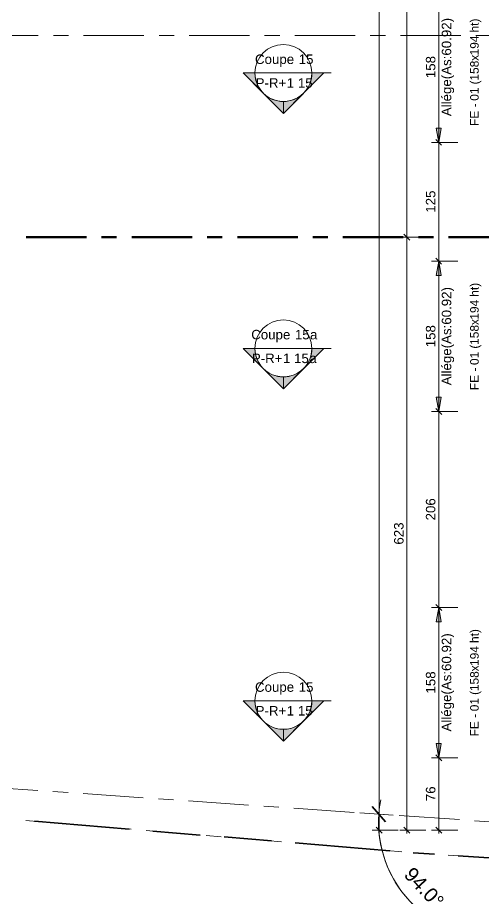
# Model space of a CAD drawing. Header units: metres. Extents: x 399 to 3028, y -427 to 863.
# Drawn here: x 429.13 to 434.03, y -419.53 to -410.32 of the extents above; entities that cross this region are included whole.
import ezdxf

# ---------------------------------------------------------------- set-up
doc = ezdxf.new("R2010")
doc.units = ezdxf.units.M
for name, pattern in [('Double tiret', [2.75, 1, -0.25, 0.5, -0.25, 0.5, -0.25]), ('Ligne de quadrillage', [1.11125, 0.635, -0.15875, 0.15875, -0.15875]), ('Tiret', [0.3175, 0.15875, -0.15875])]:
    doc.linetypes.add(name, pattern=pattern)
for name, color, linetype, lineweight in [('A-ANNO-DIMS', 211, 'Continuous', 9), ('A-ANNO-DIMS-50', 211, 'Continuous', 9), ('A-DETL', 90, 'Continuous', 18), ('A-GLAZ-IDEN', 152, 'Continuous', 18), ('G-ANNO-SYMB', 111, 'Continuous', 9), ('L-SITE', 91, 'Double tiret', 35), ('S-GRID', 1, 'Continuous', 9)]:
    doc.layers.add(name, color=color, linetype=linetype, lineweight=lineweight)
doc.styles.add('Arial', font='arial.ttf', dxfattribs={"height": 0.1})
doc.styles.add('Arial_12', font='arial.ttf', dxfattribs={"height": 0.15})
doc.styles.add('Arial_6', font='arial.ttf', dxfattribs={"height": 0.09})
doc.dimstyles.new('AES-_COTATION_1_50_2', dxfattribs={"dimscale": 0.3048, "dimtxt": 0.102026, "dimasz": 0.205052, "dimexe": 0.246063, "dimexo": 0.0625, "dimgap": 0.016404, "dimtad": 1, "dimdec": 1, "dimlfac": 100, "dimrnd": 0.5, "dimdsep": 46, "dimtxsty": 'Arial', "dimblk1": 'OBLIQUE', "dimblk2": 'OBLIQUE', "dimsah": 1, "dimcen": 0.09, "dimdle": 0.123031, "dimazin": 0, "dimtfac": 1, "dimtdec": 4, "dimtix": 1, "dimtmove": 0, "dimatfit": 3, "dimfxl": 0.656168, "dimfxlon": 1, "dimtvp": 1, "dimtolj": 1, "dimtzin": 0, "dimarcsym": 2})
doc.dimstyles.new('AES-_COTATION_1_50_3', dxfattribs={"dimscale": 0.3048, "dimtxt": 0.102026, "dimasz": 0.205052, "dimexe": 0.246063, "dimexo": 0.0625, "dimgap": 0.016404, "dimtad": 1, "dimdec": 1, "dimlfac": 100, "dimrnd": 0.5, "dimdsep": 46, "dimtxsty": 'Arial', "dimblk1": 'OBLIQUE', "dimblk2": 'OBLIQUE', "dimsah": 1, "dimcen": 0.09, "dimdle": 0.123031, "dimazin": 0, "dimtfac": 1, "dimtdec": 4, "dimtix": 1, "dimtmove": 0, "dimatfit": 3, "dimfxl": 0.656168, "dimfxlon": 1, "dimtvp": 1, "dimtolj": 1, "dimtzin": 0, "dimarcsym": 2})
doc.dimstyles.new('AES-_COTATION_Allège_1_50', dxfattribs={"dimscale": 0.3048, "dimtxt": 0.102026, "dimasz": 0.492126, "dimexe": 0.246063, "dimexo": 0.0625, "dimgap": 0.016404, "dimtad": 1, "dimdec": 1, "dimlfac": 100, "dimrnd": 0.5, "dimdsep": 46, "dimtxsty": 'Arial', "dimsah": 1, "dimcen": 0.09, "dimdle": 0.123031, "dimazin": 0, "dimtfac": 1, "dimtdec": 4, "dimtix": 1, "dimtmove": 0, "dimatfit": 3, "dimfxl": 0.656168, "dimfxlon": 1, "dimtvp": 1, "dimtolj": 1, "dimtzin": 0, "dimarcsym": 2})
doc.dimstyles.new('Angular_-_3mm_Arial_2', dxfattribs={"dimscale": 0.3048, "dimtxt": 0.153039, "dimasz": 0.492126, "dimexe": 0.492126, "dimexo": 0.328084, "dimgap": 0.287073, "dimtad": 1, "dimrnd": 0.01, "dimzin": 0, "dimdsep": 46, "dimtxsty": 'Arial_12', "dimblk1": 'OBLIQUE', "dimblk2": 'OBLIQUE', "dimsah": 1, "dimcen": 0.09, "dimdle": 0.492126, "dimadec": 1, "dimazin": 0, "dimtfac": 1, "dimtdec": 4, "dimtix": 1, "dimtmove": 0, "dimatfit": 3, "dimfxl": 1, "dimtvp": 1, "dimtfill": 1, "dimtolj": 1, "dimtzin": 0, "dimarcsym": 2})

# ---------------------------------------------------------------- blocks, each defined once
blk = doc.blocks.new('Family - ___-883270-AES_EXE_BET_TZ_R_1_COF_0100-Plan coffrage PH R_1 Diffusion')
at = {"layer": 'A-DETL', "linetype": 'Tiret'}
for p in [(498.9183, -371.6459), (447.9666, -373.0035)]:
    blk.add_line(p, (473.9575, -372.4864), dxfattribs=at)
at = {"layer": 'L-SITE'}
for p in [(498.9183, -371.6459), (447.9666, -373.0035)]:
    blk.add_line(p, (473.9575, -372.4864), dxfattribs=at)
blk = doc.blocks.new('Coupe - M_Section Head - Filled-24181-AES_EXE_BET_TZ_R_1_COF_0100-Plan coffrage PH R_1 Diffusion')
at = {"layer": 'G-ANNO-SYMB'}
h = blk.add_hatch(color=256, dxfattribs=at)
edge = h.paths.add_edge_path()
edge.add_line((-0.006, 0.00849), (-0.006, 0.006))
edge.add_arc((-0.006, 0), 0.006, 90, 135)
edge.add_line((-0.01024, 0.00424), (-0.006, 0.00849))
h = blk.add_hatch(color=256, dxfattribs=at)
edge = h.paths.add_edge_path()
edge.add_line((-0.006, 0.00849), (-0.00176, 0.00424))
edge.add_arc((-0.006, 0), 0.006, 45, 90)
edge.add_line((-0.006, 0.006), (-0.006, 0.00849))
h = blk.add_hatch(color=256, dxfattribs=at)
edge = h.paths.add_edge_path()
edge.add_line((-0.01449, 0), (-0.01024, 0.00424))
edge.add_arc((-0.006, 0), 0.006, 135, 180)
edge.add_line((-0.012, 0), (-0.01449, 0))
h = blk.add_hatch(color=256, dxfattribs=at)
edge = h.paths.add_edge_path()
edge.add_line((0.00249, 0), (0, 0))
edge.add_arc((-0.006, 0), 0.006, 360, 405)
edge.add_line((-0.00176, 0.00424), (0.00249, 0))
at = {"layer": 'G-ANNO-SYMB', "lineweight": 18}
for p, q in [((-0.006, 0.00849), (-0.01449, 0)), ((-0.006, 0.00849), (-0.01024, 0.00424)), ((-0.006, 0.00849), (0.00249, 0)), ((-0.006, 0.006), (-0.006, 0.00849)), ((-0.006, 0.00849), (-0.006, 0.006)), ((-0.00176, 0.00424), (-0.006, 0.00849)), ((-0.01024, 0.00424), (-0.01449, 0)), ((0.00249, 0), (-0.00176, 0.00424)), ((-0.01449, 0), (-0.012, 0)), ((0, 0), (0.00249, 0)), ((-0.012, 0), (-0.01449, 0)), ((0, 0), (0.00249, 0))]:
    blk.add_line(p, q, dxfattribs=at)
for start, end in [(360, 180), (90, 135), (45, 90), (135, 180), (360, 45), (180, 360)]:
    blk.add_arc((-0.006, 0), 0.006, start, end, dxfattribs=at)
blk = doc.blocks.new('DIMBLOCK407-AES_EXE_BET_TZ_R_1_COF_0100-Plan coffrage PH R_1 Diffusion')
at = {"layer": 'A-ANNO-DIMS-50', "transparency": 16777216}
for points in [[(433.5564, -410.052), (433.5299, -410.202), (433.5828, -410.202)], [(433.5564, -411.632), (433.5828, -411.482), (433.5299, -411.482)]]:
    blk.add_hatch(color=256, dxfattribs=at).paths.add_polyline_path(points)
for p, q in [((433.7564, -410.052), (433.4814, -410.052)), ((433.5564, -410.052), (433.5299, -410.202)), ((433.5564, -411.6695), (433.5564, -410.0145)), ((433.5828, -410.202), (433.5564, -410.052)), ((433.5564, -410.052), (433.7564, -410.052)), ((433.5299, -410.202), (433.5828, -410.202)), ((433.5828, -411.482), (433.5299, -411.482)), ((433.5299, -411.482), (433.5564, -411.632)), ((433.5564, -411.632), (433.5828, -411.482)), ((433.7564, -411.632), (433.4814, -411.632)), ((433.5564, -411.632), (433.7564, -411.632))]:
    blk.add_line(p, q, dxfattribs=at)
at = {"layer": 'A-ANNO-DIMS-50', "color": 0, "transparency": 16777216, "char_height": 0.1, "attachment_point": 1, "line_spacing_factor": 0.941778, "style": 'Arial'}
for s, insert, width, rotation in [('Allége(As:60.92)', (433.5885, -411.3569), 1.235613, 90.00085), ('158', (433.4215, -410.9574), 0.276883, 90)]:
    blk.add_mtext(s, dxfattribs=dict(at, insert=insert, width=width, rotation=rotation))
blk = doc.blocks.new('DIMBLOCK408-AES_EXE_BET_TZ_R_1_COF_0100-Plan coffrage PH R_1 Diffusion')
at = {"layer": 'A-ANNO-DIMS-50', "transparency": 16777216}
for p, q in [((433.5564, -411.632), (433.5251, -411.6008)), ((433.5564, -411.5945), (433.5564, -412.9185)), ((433.7564, -411.632), (433.4814, -411.632)), ((433.5564, -411.632), (433.5876, -411.6633)), ((433.5564, -411.632), (433.7564, -411.632)), ((433.7564, -412.881), (433.4814, -412.881)), ((433.5564, -412.881), (433.5251, -412.8497)), ((433.5564, -412.881), (433.5876, -412.9122)), ((433.5564, -412.881), (433.7564, -412.881))]:
    blk.add_line(p, q, dxfattribs=at)
at = {"layer": 'A-ANNO-DIMS-50', "color": 0, "transparency": 16777216, "insert": (433.4216, -412.3719), "char_height": 0.1, "width": 0.276883, "attachment_point": 1, "rotation": 90, "line_spacing_factor": 0.941778, "style": 'Arial'}
blk.add_mtext('125', dxfattribs=at)
blk = doc.blocks.new('_Oblique')
at = {"color": 0, "linetype": 'ByBlock', "lineweight": -2}
blk.add_line((-0.5, -0.5), (0.5, 0.5), dxfattribs=at)
blk = doc.blocks.new('DIMBLOCK409-AES_EXE_BET_TZ_R_1_COF_0100-Plan coffrage PH R_1 Diffusion')
at = {"layer": 'A-ANNO-DIMS-50', "transparency": 16777216}
for points in [[(433.5564, -412.881), (433.5299, -413.031), (433.5828, -413.031)], [(433.5564, -414.461), (433.5829, -414.311), (433.53, -414.311)]]:
    blk.add_hatch(color=256, dxfattribs=at).paths.add_polyline_path(points)
for p, q in [((433.7564, -412.881), (433.4814, -412.881)), ((433.5564, -412.881), (433.5299, -413.031)), ((433.5564, -414.4985), (433.5564, -412.8435)), ((433.5828, -413.031), (433.5564, -412.881)), ((433.5564, -412.881), (433.7564, -412.881)), ((433.5299, -413.031), (433.5828, -413.031)), ((433.5829, -414.311), (433.53, -414.311)), ((433.53, -414.311), (433.5564, -414.461)), ((433.5564, -414.461), (433.5829, -414.311)), ((433.7564, -414.461), (433.4814, -414.461)), ((433.5564, -414.461), (433.7564, -414.461))]:
    blk.add_line(p, q, dxfattribs=at)
at = {"layer": 'A-ANNO-DIMS-50', "color": 0, "transparency": 16777216, "char_height": 0.1, "attachment_point": 1, "line_spacing_factor": 0.941778, "style": 'Arial'}
for s, insert, width, rotation in [('Allége(As:60.92)', (433.5886, -414.1858), 1.235613, 90.00085), ('158', (433.4216, -413.7864), 0.276883, 90)]:
    blk.add_mtext(s, dxfattribs=dict(at, insert=insert, width=width, rotation=rotation))
blk = doc.blocks.new('DIMBLOCK410-AES_EXE_BET_TZ_R_1_COF_0100-Plan coffrage PH R_1 Diffusion')
at = {"layer": 'A-ANNO-DIMS-50', "transparency": 16777216}
for p, q in [((433.7564, -414.461), (433.4814, -414.461)), ((433.5564, -414.461), (433.5252, -414.4297)), ((433.5564, -414.4235), (433.5564, -416.5585)), ((433.5564, -414.461), (433.5877, -414.4922)), ((433.5564, -414.461), (433.7564, -414.461)), ((433.5564, -416.521), (433.5252, -416.4897)), ((433.7564, -416.521), (433.4814, -416.521)), ((433.5564, -416.521), (433.5877, -416.5522)), ((433.5564, -416.521), (433.7564, -416.521))]:
    blk.add_line(p, q, dxfattribs=at)
at = {"layer": 'A-ANNO-DIMS-50', "color": 0, "transparency": 16777216, "insert": (433.4216, -415.6064), "char_height": 0.1, "width": 0.276883, "attachment_point": 1, "rotation": 90, "line_spacing_factor": 0.941778, "style": 'Arial'}
blk.add_mtext('206', dxfattribs=at)
blk = doc.blocks.new('DIMBLOCK411-AES_EXE_BET_TZ_R_1_COF_0100-Plan coffrage PH R_1 Diffusion')
at = {"layer": 'A-ANNO-DIMS-50', "transparency": 16777216}
for points in [[(433.5564, -416.521), (433.53, -416.671), (433.5829, -416.671)], [(433.5565, -418.101), (433.5829, -417.951), (433.53, -417.951)]]:
    blk.add_hatch(color=256, dxfattribs=at).paths.add_polyline_path(points)
for p, q in [((433.5565, -418.1385), (433.5564, -416.4835)), ((433.7564, -416.521), (433.4814, -416.521)), ((433.5564, -416.521), (433.53, -416.671)), ((433.5829, -416.671), (433.5564, -416.521)), ((433.5564, -416.521), (433.7564, -416.521)), ((433.53, -416.671), (433.5829, -416.671)), ((433.5829, -417.951), (433.53, -417.951)), ((433.53, -417.951), (433.5565, -418.101)), ((433.5565, -418.101), (433.5829, -417.951)), ((433.7565, -418.101), (433.4815, -418.101)), ((433.5565, -418.101), (433.7565, -418.101))]:
    blk.add_line(p, q, dxfattribs=at)
at = {"layer": 'A-ANNO-DIMS-50', "color": 0, "transparency": 16777216, "char_height": 0.1, "attachment_point": 1, "line_spacing_factor": 0.941778, "style": 'Arial'}
for s, insert, width, rotation in [('Allége(As:60.92)', (433.5886, -417.8258), 1.235613, 90.00085), ('158', (433.4216, -417.4264), 0.276883, 90)]:
    blk.add_mtext(s, dxfattribs=dict(at, insert=insert, width=width, rotation=rotation))
blk = doc.blocks.new('DIMBLOCK412-AES_EXE_BET_TZ_R_1_COF_0100-Plan coffrage PH R_1 Diffusion')
at = {"layer": 'A-ANNO-DIMS-50', "transparency": 16777216}
for p, q in [((433.5565, -418.101), (433.5252, -418.0697)), ((433.5565, -418.0635), (433.5565, -418.8989)), ((433.7565, -418.101), (433.4815, -418.101)), ((433.5565, -418.101), (433.5877, -418.1322)), ((433.5565, -418.101), (433.7565, -418.101)), ((433.7565, -418.8614), (433.4815, -418.8614)), ((433.5565, -418.8614), (433.5252, -418.8302)), ((433.5565, -418.8614), (433.5877, -418.8927)), ((433.5565, -418.8614), (433.7565, -418.8614))]:
    blk.add_line(p, q, dxfattribs=at)
at = {"layer": 'A-ANNO-DIMS-50', "color": 0, "transparency": 16777216, "insert": (433.4217, -418.5581), "char_height": 0.1, "width": 0.184588, "attachment_point": 1, "rotation": 90, "line_spacing_factor": 0.941778, "style": 'Arial'}
blk.add_mtext('76', dxfattribs=at)
blk = doc.blocks.new('DIMBLOCK609-AES_EXE_BET_TZ_R_1_COF_0100-Plan coffrage PH R_1 Diffusion')
at = {"layer": 'A-ANNO-DIMS-50', "transparency": 16777216}
for p, q in [((433.1298, -383.026), (432.8548, -383.026)), ((432.9298, -383.026), (432.8985, -382.9948)), ((432.9298, -382.9885), (432.9303, -418.8989)), ((432.9298, -383.026), (432.961, -383.0573)), ((432.9298, -383.026), (433.1298, -383.026)), ((433.1303, -418.8614), (432.8553, -418.8614)), ((432.9303, -418.8614), (432.8991, -418.8302)), ((432.9303, -418.8614), (432.9616, -418.8927)), ((432.9303, -418.8614), (433.1303, -418.8614))]:
    blk.add_line(p, q, dxfattribs=at)
at = {"layer": 'A-ANNO-DIMS-50', "color": 0, "transparency": 16777216, "insert": (432.7952, -401.1556), "char_height": 0.1, "width": 0.50856, "attachment_point": 1, "rotation": 90, "line_spacing_factor": 0.941778, "style": 'Arial'}
blk.add_mtext('3583.5', dxfattribs=at)
blk = doc.blocks.new('DIMBLOCK803-AES_EXE_BET_TZ_R_1_COF_0100-Plan coffrage PH R_1 Diffusion')
at = {"layer": 'A-ANNO-DIMS-50', "transparency": 16777216}
for p, q in [((433.4212, -389.4864), (433.1462, -389.4864)), ((433.2212, -389.4864), (433.19, -389.4552)), ((433.2212, -389.4864), (433.2212, -412.6668)), ((433.2212, -389.4864), (433.2525, -389.5177)), ((433.2212, -389.4864), (433.4212, -389.4864)), ((433.4212, -412.6293), (433.1462, -412.6293)), ((433.2212, -412.6293), (433.19, -412.598)), ((433.2212, -412.6293), (433.2525, -412.6605)), ((433.2212, -412.6293), (433.4212, -412.6293))]:
    blk.add_line(p, q, dxfattribs=at)
at = {"layer": 'A-ANNO-DIMS-50', "color": 0, "transparency": 16777216, "insert": (433.0864, -401.2697), "char_height": 0.1, "width": 0.50856, "attachment_point": 1, "rotation": 90, "line_spacing_factor": 0.941778, "style": 'Arial'}
blk.add_mtext('2314.5', dxfattribs=at)
blk = doc.blocks.new('DIMBLOCK804-AES_EXE_BET_TZ_R_1_COF_0100-Plan coffrage PH R_1 Diffusion')
at = {"layer": 'A-ANNO-DIMS-50', "transparency": 16777216}
for p, q in [((433.4212, -412.6293), (433.1462, -412.6293)), ((433.2212, -412.6293), (433.19, -412.598)), ((433.2212, -412.5918), (433.2212, -418.8989)), ((433.2212, -412.6293), (433.2525, -412.6605)), ((433.2212, -412.6293), (433.4212, -412.6293)), ((433.4212, -418.8614), (433.1462, -418.8614)), ((433.2212, -418.8614), (433.19, -418.8302)), ((433.2212, -418.8614), (433.2525, -418.8927)), ((433.2212, -418.8614), (433.4212, -418.8614))]:
    blk.add_line(p, q, dxfattribs=at)
at = {"layer": 'A-ANNO-DIMS-50', "color": 0, "transparency": 16777216, "insert": (433.0864, -415.8607), "char_height": 0.1, "width": 0.276883, "attachment_point": 1, "rotation": 90, "line_spacing_factor": 0.941778, "style": 'Arial'}
blk.add_mtext('623', dxfattribs=at)
blk = doc.blocks.new('DIMBLOCK867-AES_EXE_BET_TZ_R_1_COF_0100-Plan coffrage PH R_1 Diffusion')
at = {"layer": 'A-ANNO-DIMS-50', "lineweight": 35, "transparency": 16777216}
for p, q in [((432.9266, -418.6935), (432.857, -418.6136)), ((432.9266, -418.6935), (432.9963, -418.7735)), ((434.141, -419.9948), (434.066, -420.0698)), ((434.141, -419.9948), (434.216, -419.9198))]:
    blk.add_line(p, q, dxfattribs=at)
at = {"layer": 'A-ANNO-DIMS-50', "transparency": 16777216}
for p, q in [((432.9266, -418.6935), (432.7271, -418.6798)), ((432.9266, -418.6935), (432.9266, -418.6935)), ((432.9266, -418.6935), (433.0763, -418.7039)), ((434.141, -419.9948), (434.141, -419.8448)), ((434.141, -419.9948), (434.1411, -420.1948))]:
    blk.add_line(p, q, dxfattribs=at)
for start, end in [(168.98585, 277.06117), (176.04617, 270.00085)]:
    blk.add_arc((434.141, -418.7775), 1.2173, start, end, dxfattribs=at)
at = {"layer": 'A-ANNO-DIMS-50', "color": 0, "transparency": 16777216, "insert": (433.2904, -419.2364), "char_height": 0.15, "width": 0.587669, "attachment_point": 1, "rotation": 313.02351, "line_spacing_factor": 0.941778, "style": 'Arial_12', "bg_fill": 3, "box_fill_scale": 1.25, "bg_fill_color": 256, "bg_fill_true_color": 13158600, "bg_fill_transparency": 0}
blk.add_mtext('94.0°', dxfattribs=at)

msp = doc.modelspace()

# ---------------------------------------------------------------- linework, layer by layer
at = {"layer": 'G-ANNO-SYMB', "lineweight": 18}
for p, q in [((431.6224, -410.9026), (432.2224, -410.9026)), ((431.6224, -413.7977), (432.2224, -413.7977)), ((431.6224, -417.5026), (432.2224, -417.5026))]:
    msp.add_line(p, q, dxfattribs=at)
at = {"layer": 'G-ANNO-SYMB'}
for p, q in [((432.2224, -410.9026), (432.424, -410.9026)), ((432.2224, -413.7977), (432.424, -413.7977)), ((432.2224, -417.5026), (432.424, -417.5026))]:
    msp.add_line(p, q, dxfattribs=at)
at = {"layer": 'S-GRID', "linetype": 'Ligne de quadrillage'}
for p, q in [((427.5978, -410.5088), (470.4955, -410.5088)), ((427.5978, -418.3252), (470.4956, -421.2902))]:
    msp.add_line(p, q, dxfattribs=at)
at = {"layer": 'S-GRID', "linetype": 'Ligne de quadrillage', "lineweight": 100}
msp.add_line((402.5455, -412.6293), (470.4955, -412.6293), dxfattribs=at)

# ---------------------------------------------------------------- block references
at = {"layer": 'G-ANNO-SYMB', "lineweight": 18, "extrusion": (0, 0, -1), "xscale": 49.99999999999997, "yscale": 49.99999999999997, "zscale": 49.99999999999997, "rotation": 180}
for p in [(-432.2224, -410.9026), (-432.2224, -413.7977), (-432.2224, -417.5026)]:
    msp.add_blockref('Coupe - M_Section Head - Filled-24181-AES_EXE_BET_TZ_R_1_COF_0100-Plan coffrage PH R_1 Diffusion', p, dxfattribs=at)
at = {"layer": 'L-SITE', "linetype": 'Tiret', "lineweight": 18, "rotation": 354.117617010805}
msp.add_blockref('Family - ___-883270-AES_EXE_BET_TZ_R_1_COF_0100-Plan coffrage PH R_1 Diffusion', (0, 0), dxfattribs=at)

# ---------------------------------------------------------------- texts
at = {"layer": 'A-GLAZ-IDEN', "lineweight": 9, "char_height": 0.09, "attachment_point": 1, "rotation": 90, "style": 'Arial_6'}
for s, insert, width in [('ht)', (433.8872, -410.4773), 0.172363), ('194 ', (433.8872, -410.7187), 0.292616), ('158', (433.8872, -410.9833), 0.252532), ('\\fArial|b0|i0|c178|p34|;x', (433.8872, -410.775), 0.068143), ('\\fArial|b0|i0|c178|p34|;(', (433.8872, -411.023), 0.048101), ('01 ', (433.8872, -411.195), 0.208439), ('FE - ', (433.8872, -411.4596), 0.320675), ('ht)', (433.8873, -413.2554), 0.172363), ('194 ', (433.8873, -413.4968), 0.292616), ('158', (433.8873, -413.7614), 0.252532), ('\\fArial|b0|i0|c178|p34|;x', (433.8873, -413.5531), 0.068143), ('\\fArial|b0|i0|c178|p34|;(', (433.8873, -413.8011), 0.048101), ('01 ', (433.8873, -413.9731), 0.208439), ('FE - ', (433.8873, -414.2377), 0.320675), ('ht)', (433.8873, -416.8954), 0.172363), ('194 ', (433.8873, -417.1368), 0.292616), ('\\fArial|b0|i0|c178|p34|;x', (433.8873, -417.1931), 0.068143), ('158', (433.8873, -417.4014), 0.252532), ('\\fArial|b0|i0|c178|p34|;(', (433.8873, -417.4411), 0.048101), ('01 ', (433.8873, -417.6131), 0.208439), ('FE - ', (433.8873, -417.8777), 0.320675)]:
    msp.add_mtext(s, dxfattribs=dict(at, insert=insert, width=width))
at = {"layer": 'G-ANNO-SYMB', "char_height": 0.1, "attachment_point": 1, "style": 'Arial'}
for s, insert, width in [('Coupe ', (431.6238, -410.7082), 0.557173), ('15', (432.0835, -410.7082), 0.192405), ('P-R+', (431.6305, -410.9576), 0.396835), ('1 15', (431.9579, -410.9576), 0.336709), ('Coupe ', (431.584, -413.6033), 0.557173), ('15', (432.0437, -413.6033), 0.192405), ('\\fArial|b0|i0|c178|p34|;a', (432.2025, -413.6033), 0.096202), ('P-R+', (431.5908, -413.8527), 0.396835), ('1 15', (431.9182, -413.8527), 0.336709), ('\\fArial|b0|i0|c178|p34|;a', (432.196, -413.8527), 0.096202), ('Coupe ', (431.6238, -417.3082), 0.557173), ('15', (432.0835, -417.3082), 0.192405), ('P-R+', (431.6305, -417.5576), 0.396835), ('1 15', (431.9579, -417.5576), 0.336709)]:
    msp.add_mtext(s, dxfattribs=dict(at, insert=insert, width=width))

# ---------------------------------------------------------------- dimensions: what is measured, and where the dimension line sits
at = {"layer": 'A-ANNO-DIMS'}
for base, p1, p2, angle, dimstyle, override, picture, middle in [((432.9303, -418.8614), (433.1298, -383.026), (433.1303, -418.8614), 270.00085, 'AES-_COTATION_1_50_2', {"dimpost": '<>', "dimfxl": 35.835377}, 'DIMBLOCK609-AES_EXE_BET_TZ_R_1_COF_0100-Plan coffrage PH R_1 Diffusion', (432.9861, -400.9437)), ((433.2212, -412.6293), (433.4212, -389.4864), (433.4212, -412.6293), 90, 'AES-_COTATION_1_50_3', {"dimpost": '<>', "dimfxl": 23.142858}, 'DIMBLOCK803-AES_EXE_BET_TZ_R_1_COF_0100-Plan coffrage PH R_1 Diffusion', (433.1651, -401.0578)), ((433.5564, -412.881), (433.7564, -411.632), (433.7564, -412.881), 270.00085, 'AES-_COTATION_1_50_2', {"dimpost": '<>', "dimfxl": 1.248952}, 'DIMBLOCK408-AES_EXE_BET_TZ_R_1_COF_0100-Plan coffrage PH R_1 Diffusion', (433.6124, -412.2565)), ((433.2212, -418.8614), (433.4212, -412.6293), (433.4212, -418.8614), 90, 'AES-_COTATION_1_50_3', {"dimpost": '<>', "dimfxl": 6.232146}, 'DIMBLOCK804-AES_EXE_BET_TZ_R_1_COF_0100-Plan coffrage PH R_1 Diffusion', (433.1651, -415.7453)), ((433.5564, -416.521), (433.7564, -414.461), (433.7564, -416.521), 270.00085, 'AES-_COTATION_1_50_2', {"dimpost": '<>', "dimfxl": 2.06}, 'DIMBLOCK410-AES_EXE_BET_TZ_R_1_COF_0100-Plan coffrage PH R_1 Diffusion', (433.6125, -415.491)), ((433.5565, -418.8614), (433.7565, -418.101), (433.7565, -418.8614), 270.00085, 'AES-_COTATION_1_50_2', {"dimpost": '<>', "dimfxl": 0.760422}, 'DIMBLOCK412-AES_EXE_BET_TZ_R_1_COF_0100-Plan coffrage PH R_1 Diffusion', (433.6125, -418.4812))]:
    dim = msp.add_linear_dim(base=base, p1=p1, p2=p2, angle=angle, dimstyle=dimstyle, override=override, dxfattribs=at)
    dim.commit()
    dim.dimension.update_dxf_attribs({"geometry": picture, "text_midpoint": middle})
for base, p1, p2, picture, middle in [((433.5564, -410.052), (433.7564, -411.632), (433.7564, -410.052), 'DIMBLOCK407-AES_EXE_BET_TZ_R_1_COF_0100-Plan coffrage PH R_1 Diffusion', (433.5564, -410.842)), ((433.5564, -412.881), (433.7564, -414.461), (433.7564, -412.881), 'DIMBLOCK409-AES_EXE_BET_TZ_R_1_COF_0100-Plan coffrage PH R_1 Diffusion', (433.5564, -413.671)), ((433.5564, -416.521), (433.7565, -418.101), (433.7564, -416.521), 'DIMBLOCK411-AES_EXE_BET_TZ_R_1_COF_0100-Plan coffrage PH R_1 Diffusion', (433.5565, -417.311))]:
    dim = msp.add_linear_dim(base=base, p1=p1, p2=p2, angle=270.00085, text='<>\\XAllége(As:60.92)', dimstyle='AES-_COTATION_Allège_1_50', override={"dimpost": '<>', "dimfxl": 1.58}, dxfattribs=at)
    dim.commit()
    dim.dimension.update_dxf_attribs({"geometry": picture, "text_midpoint": middle})

# ---------------------------------------------------------------- next in the draw order: dimensions: what is measured, and where the dimension line sits
dim = msp.add_angular_dim_3p(base=(433.06, -419.337), center=(434.141, -418.7775), p1=(432.6274, -418.6729), p2=(434.1411, -420.2948), dimstyle='Angular_-_3mm_Arial_2', override={"dimpost": '<>', "dimfxl": 2.218514}, dxfattribs=at)
dim.commit()
dim.dimension.update_dxf_attribs({"geometry": 'DIMBLOCK867-AES_EXE_BET_TZ_R_1_COF_0100-Plan coffrage PH R_1 Diffusion', "text_midpoint": (433.3711, -419.4961)})

doc.saveas('drawing.dxf')
